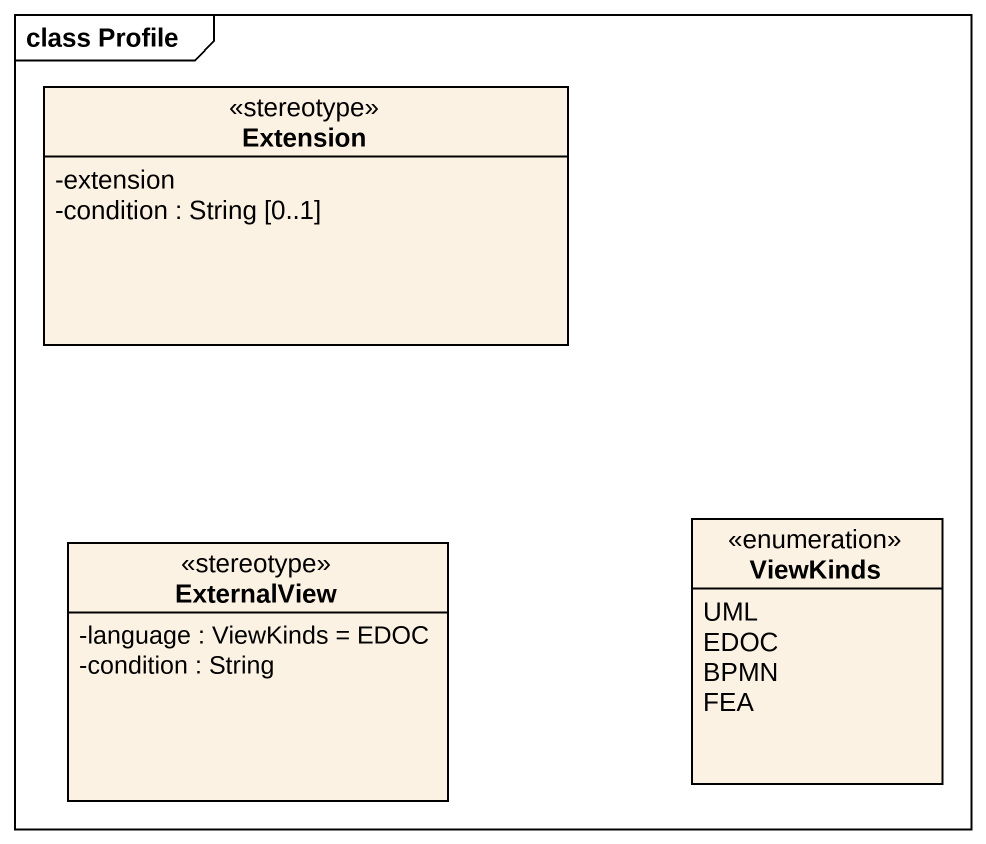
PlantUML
@startuml
mainframe class Profile
hide circle
hide empty members
skinparam classAttributeIconSize 0
class Extension <<stereotype>> {
  -extension
  -condition : String [0..1]
}
enum ViewKinds {
  UML
  EDOC
  BPMN
  FEA
}
class ExternalView <<stereotype>> {
  -language : ViewKinds = EDOC
  -condition : String
}
@enduml
